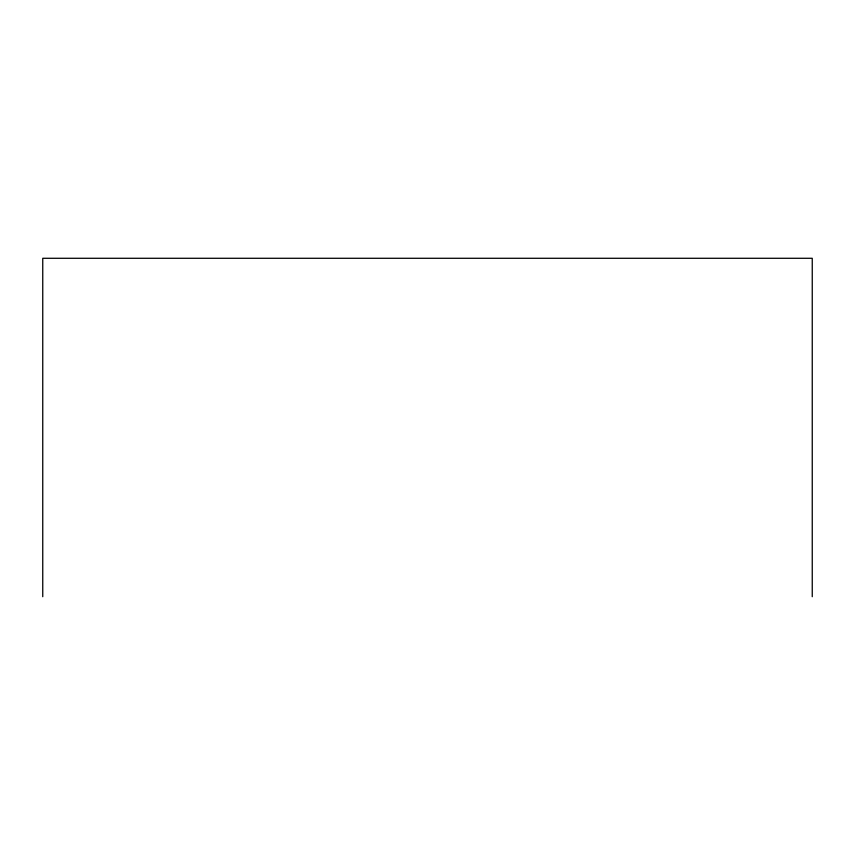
<?xml version="1.0" encoding="UTF-8"?>
<svg xmlns="http://www.w3.org/2000/svg" width="855" height="855" viewBox="0 0 855 855"><rect width="100%" height="100%" fill="white"/><g stroke="black" fill="none" stroke-linecap="round" stroke-linejoin="round"><path stroke-width="1.28" d="M812.25 596.715L812.25 258.285L42.75 258.285L42.75 596.715"/></g></svg>
